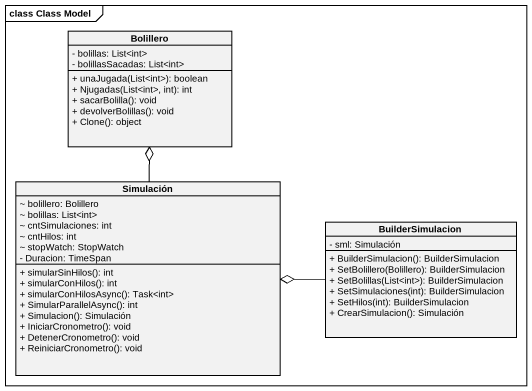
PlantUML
@startuml
mainframe class Class Model
hide circle
hide empty members
skinparam classAttributeIconSize 0
class Bolillero {
  - bolillas: List<int>
  - bolillasSacadas: List<int>
  + unaJugada(List<int>): boolean
  + Njugadas(List<int>, int): int
  + sacarBolilla(): void
  + devolverBolillas(): void
  + Clone(): object
}
class Simulación {
  ~ bolillero: Bolillero
  ~ bolillas: List<int>
  ~ cntSimulaciones: int
  ~ cntHilos: int
  ~ stopWatch: StopWatch
  - Duracion: TimeSpan
  + simularSinHilos(): int
  + simularConHilos(): int
  + simularConHilosAsync(): Task<int>
  + SimularParallelAsync(): int
  + Simulacion(): Simulación
  + IniciarCronometro(): void
  + DetenerCronometro(): void
  + ReiniciarCronometro(): void
}
class BuilderSimulacion {
  - sml: Simulación
  + BuilderSimulacion(): BuilderSimulacion
  + SetBolillero(Bolillero): BuilderSimulacion
  + SetBolillas(List<int>): BuilderSimulacion
  + SetSimulaciones(int): BuilderSimulacion
  + SetHilos(int): BuilderSimulacion
  + CrearSimulacion(): Simulación
}
Simulación -up-o Bolillero
BuilderSimulacion -left-o Simulación
@enduml
